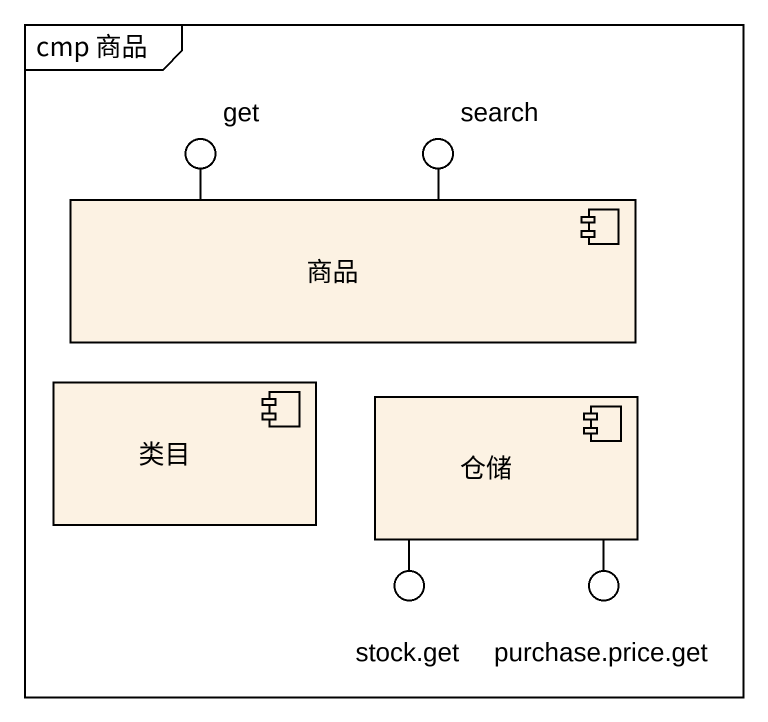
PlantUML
@startuml
mainframe cmp 商品
() get
() search
component 商品
component 类目
component 仓储
() "stock.get" as stock_get
() "purchase.price.get" as purchase_price_get
商品 -up- get
商品 -up- search
仓储 -- stock_get
仓储 -- purchase_price_get
@enduml
